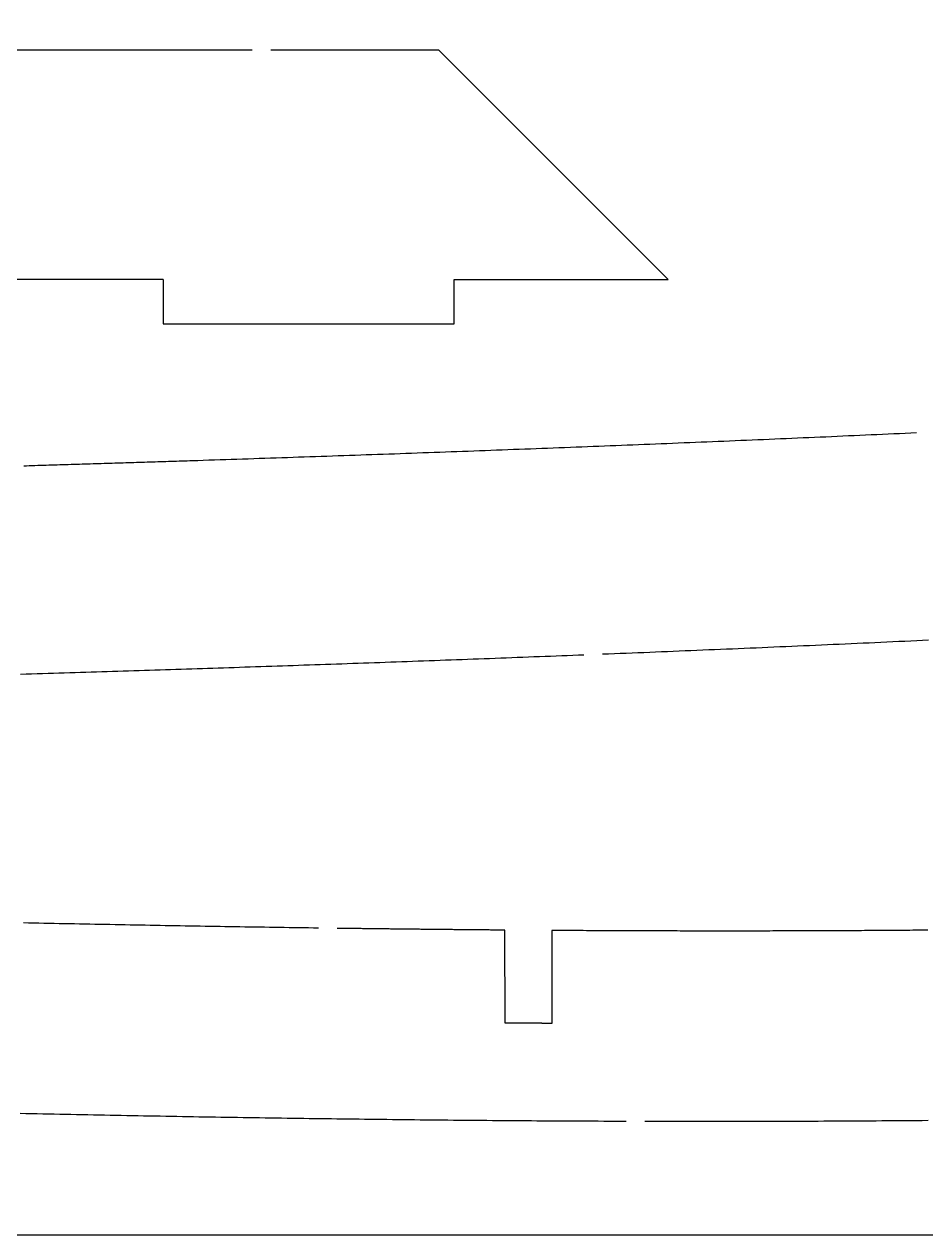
# Model space of a CAD drawing. Extents: x -513 to 387, y 75 to 375.
# Drawn here: x 135.7 to 184.1, y 75.3 to 140.1 of the extents above; entities that cross this region are included whole.
import ezdxf

# ---------------------------------------------------------------- set-up
doc = ezdxf.new("R2010")
doc.units = 0
doc.layers.get('0').update_dxf_attribs({"linetype": 'CONTINUOUS'})
doc.layers.add('CADRE', color=1, linetype='CONTINUOUS')

msp = doc.modelspace()

# ---------------------------------------------------------------- linework, layer by layer
for p, q in [((147.968, 138.749), (83.159, 138.749)), ((157.968, 138.749), (148.968, 138.749)), ((157.968, 138.749), (170.251, 126.466)), ((143.201, 126.466), (134.201, 126.466)), ((143.201, 126.466), (143.201, 124.084)), ((158.786, 126.466), (170.251, 126.466)), ((158.786, 124.084), (158.786, 126.466)), ((143.201, 124.084), (158.786, 124.084)), ((161.525, 86.612), (161.512, 91.592)), ((164.014, 91.574), (164.026, 86.594))]:
    msp.add_line(p, q)
for points in [[(183.562, 118.238, 0), (183.259, 118.224, 0), (182.956, 118.21, 0), (182.653, 118.196, 0), (182.35, 118.182, 0), (182.047, 118.169, 0), (181.744, 118.155, 0), (181.441, 118.141, 0), (181.137, 118.128, 0), (180.834, 118.114, 0), (180.531, 118.1, 0), (180.227, 118.087, 0), (179.924, 118.074, 0), (179.62, 118.06, 0), (179.317, 118.047, 0), (179.013, 118.033, 0), (178.709, 118.02, 0), (178.406, 118.007, 0), (178.102, 117.993, 0), (177.798, 117.98, 0), (177.494, 117.967, 0), (177.19, 117.954, 0), (176.886, 117.941, 0), (176.582, 117.928, 0), (176.278, 117.915, 0), (175.974, 117.902, 0), (175.67, 117.889, 0), (175.366, 117.876, 0), (175.061, 117.863, 0), (174.757, 117.85, 0), (174.453, 117.837, 0), (174.149, 117.824, 0), (173.844, 117.812, 0), (173.54, 117.799, 0), (173.236, 117.786, 0), (172.931, 117.774, 0), (172.627, 117.761, 0), (172.322, 117.749, 0), (172.018, 117.736, 0), (171.713, 117.724, 0), (171.409, 117.711, 0), (171.105, 117.699, 0), (170.8, 117.686, 0), (170.495, 117.674, 0), (170.191, 117.662, 0), (169.886, 117.649, 0), (169.582, 117.637, 0), (169.277, 117.625, 0), (168.973, 117.613, 0), (168.668, 117.6, 0), (168.364, 117.588, 0), (168.059, 117.576, 0), (167.755, 117.564, 0), (167.45, 117.552, 0), (167.146, 117.54, 0), (166.841, 117.528, 0), (166.537, 117.516, 0), (166.232, 117.505, 0), (165.928, 117.493, 0), (165.623, 117.481, 0), (165.319, 117.469, 0), (165.015, 117.457, 0), (164.71, 117.446, 0), (164.406, 117.434, 0), (164.101, 117.422, 0), (163.797, 117.411, 0), (163.493, 117.399, 0), (163.189, 117.388, 0), (162.884, 117.376, 0), (162.58, 117.365, 0), (162.276, 117.353, 0), (161.972, 117.342, 0), (161.668, 117.33, 0), (161.364, 117.319, 0), (161.06, 117.308, 0), (160.756, 117.296, 0), (160.452, 117.285, 0), (160.148, 117.274, 0), (159.844, 117.263, 0), (159.54, 117.252, 0), (159.237, 117.24, 0), (158.933, 117.229, 0), (158.629, 117.218, 0), (158.326, 117.207, 0), (158.022, 117.196, 0), (157.719, 117.185, 0), (157.415, 117.174, 0), (157.112, 117.163, 0), (156.809, 117.153, 0), (156.505, 117.142, 0), (156.202, 117.131, 0), (155.899, 117.12, 0), (155.596, 117.109, 0), (155.293, 117.099, 0), (154.99, 117.088, 0), (154.687, 117.077, 0), (154.385, 117.067, 0), (154.082, 117.056, 0), (153.779, 117.045, 0), (153.477, 117.035, 0), (153.174, 117.024, 0), (152.872, 117.014, 0), (152.57, 117.003, 0), (152.268, 116.993, 0), (151.966, 116.983, 0), (151.664, 116.972, 0), (151.362, 116.962, 0), (151.06, 116.952, 0), (150.758, 116.941, 0), (150.456, 116.931, 0), (150.155, 116.921, 0), (149.853, 116.911, 0), (149.552, 116.9, 0), (149.251, 116.89, 0), (148.95, 116.88, 0), (148.649, 116.87, 0), (148.348, 116.86, 0), (148.047, 116.85, 0), (147.746, 116.84, 0), (147.446, 116.83, 0), (147.145, 116.82, 0), (146.845, 116.81, 0), (146.545, 116.8, 0), (146.244, 116.791, 0), (145.944, 116.781, 0), (145.644, 116.771, 0), (145.345, 116.761, 0), (145.045, 116.751, 0)], [(145.045, 116.751, 0), (144.904, 116.747, 0), (144.763, 116.742, 0), (144.622, 116.738, 0), (144.481, 116.733, 0), (144.34, 116.729, 0), (144.198, 116.724, 0), (144.057, 116.719, 0), (143.915, 116.715, 0), (143.773, 116.71, 0), (143.631, 116.706, 0), (143.489, 116.701, 0), (143.346, 116.697, 0), (143.203, 116.692, 0), (143.061, 116.688, 0), (142.918, 116.683, 0), (142.775, 116.678, 0), (142.631, 116.674, 0), (142.488, 116.669, 0), (142.344, 116.665, 0), (142.201, 116.66, 0), (142.057, 116.656, 0), (141.913, 116.651, 0), (141.768, 116.647, 0), (141.624, 116.642, 0), (141.479, 116.638, 0), (141.335, 116.633, 0), (141.19, 116.628, 0), (141.045, 116.624, 0), (140.9, 116.619, 0), (140.754, 116.615, 0), (140.609, 116.61, 0), (140.463, 116.606, 0), (140.317, 116.601, 0), (140.171, 116.597, 0), (140.025, 116.592, 0), (139.879, 116.588, 0), (139.733, 116.583, 0), (139.586, 116.579, 0), (139.439, 116.574, 0), (139.292, 116.569, 0), (139.145, 116.565, 0), (138.998, 116.56, 0), (138.851, 116.556, 0), (138.703, 116.551, 0), (138.556, 116.547, 0), (138.408, 116.542, 0), (138.26, 116.538, 0), (138.112, 116.533, 0), (137.963, 116.529, 0), (137.815, 116.524, 0), (137.666, 116.52, 0), (137.518, 116.515, 0), (137.369, 116.511, 0), (137.22, 116.506, 0), (137.071, 116.502, 0), (136.921, 116.497, 0), (136.772, 116.493, 0), (136.622, 116.488, 0), (136.472, 116.484, 0), (136.322, 116.479, 0), (136.172, 116.475, 0), (136.022, 116.47, 0), (135.872, 116.466, 0), (135.721, 116.461, 0)], [(184.214, 107.129, 0), (183.894, 107.114, 0), (183.575, 107.099, 0), (183.255, 107.084, 0), (182.936, 107.069, 0), (182.617, 107.054, 0), (182.297, 107.039, 0), (181.978, 107.024, 0), (181.659, 107.01, 0), (181.34, 106.995, 0), (181.021, 106.98, 0), (180.701, 106.966, 0), (180.382, 106.951, 0), (180.063, 106.937, 0), (179.745, 106.923, 0), (179.426, 106.908, 0), (179.107, 106.894, 0), (178.788, 106.88, 0), (178.469, 106.865, 0), (178.151, 106.851, 0), (177.832, 106.837, 0), (177.514, 106.823, 0), (177.195, 106.809, 0), (176.877, 106.795, 0), (176.559, 106.781, 0), (176.241, 106.767, 0), (175.923, 106.754, 0), (175.605, 106.74, 0), (175.287, 106.726, 0), (174.969, 106.712, 0), (174.651, 106.699, 0), (174.334, 106.685, 0), (174.016, 106.672, 0), (173.699, 106.658, 0), (173.382, 106.645, 0), (173.064, 106.631, 0), (172.747, 106.618, 0), (172.43, 106.605, 0), (172.113, 106.591, 0), (171.797, 106.578, 0), (171.48, 106.565, 0), (171.163, 106.552, 0), (170.847, 106.539, 0), (170.531, 106.526, 0), (170.215, 106.513, 0), (169.898, 106.5, 0), (169.583, 106.487, 0), (169.267, 106.474, 0), (168.951, 106.461, 0), (168.636, 106.449, 0), (168.32, 106.436, 0), (168.005, 106.423, 0), (167.69, 106.411, 0), (167.375, 106.398, 0), (167.06, 106.386, 0), (166.745, 106.373, 0)], [(165.746, 106.334, 0), (165.448, 106.322, 0), (165.149, 106.31, 0), (164.851, 106.299, 0), (164.553, 106.287, 0), (164.254, 106.275, 0), (163.957, 106.264, 0), (163.659, 106.252, 0), (163.361, 106.241, 0), (163.064, 106.23, 0), (162.767, 106.218, 0), (162.469, 106.207, 0), (162.173, 106.196, 0), (161.876, 106.184, 0), (161.579, 106.173, 0), (161.283, 106.162, 0), (160.986, 106.151, 0), (160.69, 106.14, 0), (160.394, 106.129, 0), (160.099, 106.118, 0), (159.803, 106.107, 0), (159.508, 106.096, 0), (159.212, 106.085, 0), (158.917, 106.074, 0), (158.623, 106.063, 0), (158.328, 106.052, 0), (158.034, 106.041, 0), (157.739, 106.031, 0), (157.445, 106.02, 0), (157.151, 106.009, 0), (156.858, 105.999, 0), (156.564, 105.988, 0), (156.271, 105.978, 0), (155.978, 105.967, 0), (155.685, 105.957, 0), (155.392, 105.946, 0), (155.1, 105.936, 0), (154.808, 105.925, 0), (154.516, 105.915, 0), (154.224, 105.905, 0), (153.932, 105.894, 0), (153.641, 105.884, 0), (153.35, 105.874, 0), (153.059, 105.864, 0), (152.768, 105.854, 0), (152.477, 105.844, 0), (152.187, 105.833, 0), (151.897, 105.823, 0), (151.607, 105.813, 0), (151.318, 105.803, 0), (151.029, 105.794, 0), (150.739, 105.784, 0), (150.451, 105.774, 0), (150.162, 105.764, 0), (149.874, 105.754, 0), (149.586, 105.744, 0), (149.298, 105.735, 0), (149.01, 105.725, 0), (148.723, 105.715, 0), (148.436, 105.706, 0), (148.149, 105.696, 0), (147.862, 105.686, 0), (147.576, 105.677, 0), (147.29, 105.667, 0), (147.004, 105.658, 0), (146.718, 105.649, 0), (146.433, 105.639, 0), (146.148, 105.63, 0), (145.863, 105.62, 0), (145.579, 105.611, 0), (145.295, 105.602, 0), (145.011, 105.593, 0), (144.727, 105.583, 0), (144.444, 105.574, 0), (144.16, 105.565, 0), (143.878, 105.556, 0), (143.595, 105.547, 0), (143.313, 105.538, 0), (143.031, 105.529, 0), (142.749, 105.52, 0), (142.468, 105.511, 0), (142.187, 105.502, 0), (141.905, 105.493, 0), (141.623, 105.484, 0), (141.34, 105.475, 0), (141.057, 105.466, 0), (140.773, 105.457, 0), (140.488, 105.448, 0), (140.203, 105.439, 0), (139.917, 105.43, 0), (139.63, 105.421, 0), (139.343, 105.413, 0), (139.055, 105.404, 0), (138.767, 105.395, 0), (138.478, 105.386, 0), (138.188, 105.377, 0), (137.898, 105.368, 0), (137.607, 105.359, 0), (137.316, 105.35, 0), (137.024, 105.342, 0), (136.732, 105.333, 0), (136.438, 105.324, 0), (136.145, 105.315, 0), (135.85, 105.306, 0), (135.555, 105.297, 0)], [(151.513, 91.701, 0), (151.251, 91.705, 0), (150.989, 91.708, 0), (150.727, 91.712, 0), (150.465, 91.716, 0), (150.203, 91.72, 0), (149.94, 91.723, 0), (149.677, 91.727, 0), (149.414, 91.731, 0), (149.151, 91.735, 0), (148.888, 91.739, 0), (148.624, 91.743, 0), (148.36, 91.747, 0), (148.096, 91.751, 0), (147.832, 91.755, 0), (147.567, 91.759, 0), (147.303, 91.763, 0), (147.038, 91.768, 0), (146.773, 91.772, 0), (146.507, 91.776, 0), (146.242, 91.781, 0), (145.976, 91.785, 0), (145.71, 91.789, 0), (145.444, 91.794, 0), (145.177, 91.798, 0), (144.911, 91.803, 0), (144.644, 91.807, 0), (144.377, 91.812, 0), (144.109, 91.817, 0), (143.842, 91.821, 0), (143.574, 91.826, 0), (143.306, 91.831, 0), (143.038, 91.835, 0), (142.77, 91.84, 0), (142.501, 91.845, 0), (142.232, 91.85, 0), (141.963, 91.855, 0), (141.694, 91.86, 0), (141.424, 91.865, 0), (141.154, 91.87, 0), (140.884, 91.875, 0), (140.614, 91.88, 0), (140.344, 91.885, 0), (140.073, 91.89, 0), (139.802, 91.895, 0), (139.531, 91.901, 0), (139.26, 91.906, 0), (138.988, 91.911, 0), (138.716, 91.917, 0), (138.444, 91.922, 0), (138.172, 91.927, 0), (137.899, 91.933, 0), (137.627, 91.938, 0), (137.354, 91.944, 0), (137.08, 91.95, 0), (136.807, 91.955, 0), (136.533, 91.961, 0), (136.259, 91.966, 0), (135.985, 91.972, 0), (135.711, 91.978, 0)], [(161.512, 91.592, 0), (161.442, 91.592, 0), (161.372, 91.593, 0), (161.302, 91.594, 0), (161.232, 91.594, 0), (161.162, 91.595, 0), (161.092, 91.595, 0), (161.022, 91.596, 0), (160.952, 91.596, 0), (160.882, 91.597, 0), (160.812, 91.598, 0), (160.742, 91.598, 0), (160.672, 91.599, 0), (160.601, 91.599, 0), (160.531, 91.6, 0), (160.461, 91.601, 0), (160.391, 91.601, 0), (160.321, 91.602, 0), (160.251, 91.602, 0), (160.18, 91.603, 0), (160.11, 91.604, 0), (160.04, 91.604, 0), (159.97, 91.605, 0), (159.899, 91.606, 0), (159.829, 91.606, 0), (159.759, 91.607, 0), (159.688, 91.608, 0), (159.618, 91.608, 0), (159.548, 91.609, 0), (159.477, 91.609, 0), (159.407, 91.61, 0), (159.337, 91.611, 0), (159.266, 91.611, 0), (159.196, 91.612, 0), (159.125, 91.613, 0), (159.055, 91.613, 0), (158.985, 91.614, 0), (158.914, 91.615, 0), (158.844, 91.615, 0), (158.773, 91.616, 0), (158.703, 91.617, 0), (158.632, 91.617, 0), (158.562, 91.618, 0), (158.491, 91.619, 0), (158.42, 91.62, 0), (158.35, 91.62, 0), (158.279, 91.621, 0), (158.209, 91.622, 0), (158.138, 91.622, 0), (158.067, 91.623, 0), (157.997, 91.624, 0), (157.926, 91.624, 0), (157.855, 91.625, 0), (157.785, 91.626, 0), (157.714, 91.627, 0), (157.643, 91.627, 0), (157.573, 91.628, 0), (157.502, 91.629, 0), (157.431, 91.629, 0), (157.36, 91.63, 0), (157.289, 91.631, 0), (157.219, 91.632, 0), (157.148, 91.632, 0), (157.077, 91.633, 0), (157.006, 91.634, 0), (156.935, 91.635, 0), (156.864, 91.635, 0), (156.793, 91.636, 0), (156.723, 91.637, 0), (156.652, 91.638, 0), (156.581, 91.639, 0), (156.51, 91.639, 0), (156.439, 91.64, 0), (156.368, 91.641, 0), (156.297, 91.642, 0), (156.226, 91.642, 0), (156.155, 91.643, 0), (156.084, 91.644, 0), (156.013, 91.645, 0), (155.942, 91.646, 0), (155.87, 91.647, 0), (155.799, 91.647, 0), (155.728, 91.648, 0), (155.657, 91.649, 0), (155.586, 91.65, 0), (155.515, 91.651, 0), (155.444, 91.651, 0), (155.372, 91.652, 0), (155.301, 91.653, 0), (155.23, 91.654, 0), (155.159, 91.655, 0), (155.088, 91.656, 0), (155.016, 91.656, 0), (154.945, 91.657, 0), (154.874, 91.658, 0), (154.802, 91.659, 0), (154.731, 91.66, 0), (154.66, 91.661, 0), (154.588, 91.662, 0), (154.517, 91.662, 0), (154.446, 91.663, 0), (154.374, 91.664, 0), (154.303, 91.665, 0), (154.231, 91.666, 0), (154.16, 91.667, 0), (154.089, 91.668, 0), (154.017, 91.668, 0), (153.946, 91.669, 0), (153.874, 91.67, 0), (153.803, 91.671, 0), (153.731, 91.672, 0), (153.659, 91.673, 0), (153.588, 91.674, 0), (153.516, 91.675, 0), (153.445, 91.676, 0), (153.373, 91.677, 0), (153.302, 91.677, 0), (153.23, 91.678, 0), (153.158, 91.679, 0), (153.087, 91.68, 0), (153.015, 91.681, 0), (152.943, 91.682, 0), (152.871, 91.683, 0), (152.8, 91.684, 0), (152.728, 91.685, 0), (152.656, 91.686, 0), (152.584, 91.687, 0), (152.513, 91.688, 0)], [(184.178, 91.588, 0), (184.016, 91.587, 0), (183.855, 91.586, 0), (183.693, 91.584, 0), (183.532, 91.583, 0), (183.37, 91.582, 0), (183.208, 91.581, 0), (183.047, 91.579, 0), (182.885, 91.578, 0), (182.723, 91.577, 0), (182.561, 91.576, 0), (182.399, 91.575, 0), (182.237, 91.573, 0), (182.075, 91.572, 0), (181.912, 91.571, 0), (181.75, 91.57, 0), (181.588, 91.569, 0), (181.425, 91.568, 0), (181.263, 91.567, 0), (181.101, 91.566, 0), (180.938, 91.565, 0), (180.775, 91.564, 0), (180.613, 91.563, 0), (180.45, 91.562, 0), (180.287, 91.561, 0), (180.124, 91.561, 0), (179.962, 91.56, 0), (179.799, 91.559, 0), (179.636, 91.558, 0), (179.472, 91.557, 0), (179.309, 91.557, 0), (179.146, 91.556, 0), (178.983, 91.555, 0), (178.819, 91.555, 0), (178.656, 91.554, 0), (178.493, 91.553, 0), (178.329, 91.553, 0), (178.166, 91.552, 0), (178.002, 91.551, 0), (177.838, 91.551, 0), (177.674, 91.55, 0), (177.511, 91.55, 0), (177.347, 91.549, 0), (177.183, 91.549, 0), (177.019, 91.548, 0), (176.855, 91.548, 0), (176.691, 91.547, 0), (176.526, 91.547, 0), (176.362, 91.547, 0), (176.198, 91.546, 0), (176.033, 91.546, 0), (175.869, 91.546, 0), (175.704, 91.545, 0), (175.54, 91.545, 0), (175.375, 91.545, 0), (175.21, 91.545, 0), (175.046, 91.544, 0), (174.881, 91.544, 0), (174.716, 91.544, 0), (174.551, 91.544, 0), (174.386, 91.544, 0), (174.221, 91.543, 0), (174.055, 91.543, 0), (173.89, 91.543, 0), (173.725, 91.543, 0), (173.559, 91.543, 0), (173.394, 91.543, 0), (173.228, 91.543, 0), (173.063, 91.543, 0), (172.897, 91.543, 0), (172.731, 91.543, 0), (172.566, 91.543, 0), (172.4, 91.544, 0), (172.234, 91.544, 0), (172.068, 91.544, 0), (171.902, 91.544, 0), (171.735, 91.544, 0), (171.569, 91.544, 0), (171.403, 91.545, 0), (171.237, 91.545, 0), (171.07, 91.545, 0), (170.904, 91.545, 0), (170.737, 91.546, 0), (170.57, 91.546, 0), (170.404, 91.546, 0), (170.237, 91.547, 0), (170.07, 91.547, 0), (169.903, 91.547, 0), (169.736, 91.548, 0), (169.569, 91.548, 0), (169.402, 91.549, 0), (169.235, 91.549, 0), (169.067, 91.55, 0), (168.9, 91.55, 0), (168.733, 91.551, 0), (168.565, 91.551, 0), (168.397, 91.552, 0), (168.23, 91.553, 0), (168.062, 91.553, 0), (167.894, 91.554, 0), (167.726, 91.555, 0), (167.558, 91.555, 0), (167.39, 91.556, 0), (167.222, 91.557, 0), (167.054, 91.557, 0), (166.886, 91.558, 0), (166.717, 91.559, 0), (166.549, 91.56, 0), (166.38, 91.561, 0), (166.212, 91.561, 0), (166.043, 91.562, 0), (165.875, 91.563, 0), (165.706, 91.564, 0), (165.537, 91.565, 0), (165.368, 91.566, 0), (165.199, 91.567, 0), (165.03, 91.568, 0), (164.861, 91.569, 0), (164.691, 91.57, 0), (164.522, 91.571, 0), (164.353, 91.572, 0), (164.183, 91.573, 0), (164.014, 91.574, 0)], [(164.026, 86.594, 0), (164.019, 86.594, 0), (164.011, 86.594, 0), (164.003, 86.594, 0), (163.995, 86.594, 0), (163.987, 86.594, 0), (163.98, 86.594, 0), (163.972, 86.594, 0), (163.964, 86.594, 0), (163.956, 86.594, 0), (163.948, 86.594, 0), (163.94, 86.594, 0), (163.933, 86.594, 0), (163.925, 86.595, 0), (163.917, 86.595, 0), (163.909, 86.595, 0), (163.901, 86.595, 0), (163.894, 86.595, 0), (163.886, 86.595, 0), (163.878, 86.595, 0), (163.87, 86.595, 0), (163.862, 86.595, 0), (163.854, 86.595, 0), (163.847, 86.595, 0), (163.839, 86.595, 0), (163.831, 86.595, 0), (163.823, 86.595, 0), (163.815, 86.595, 0), (163.808, 86.595, 0), (163.8, 86.595, 0), (163.792, 86.596, 0), (163.784, 86.596, 0), (163.776, 86.596, 0), (163.768, 86.596, 0), (163.761, 86.596, 0), (163.753, 86.596, 0), (163.745, 86.596, 0), (163.737, 86.596, 0), (163.729, 86.596, 0), (163.721, 86.596, 0), (163.714, 86.596, 0), (163.706, 86.596, 0), (163.698, 86.596, 0), (163.69, 86.596, 0), (163.682, 86.596, 0), (163.675, 86.596, 0), (163.667, 86.596, 0), (163.659, 86.596, 0), (163.651, 86.596, 0), (163.643, 86.597, 0), (163.635, 86.597, 0), (163.628, 86.597, 0), (163.62, 86.597, 0), (163.612, 86.597, 0), (163.604, 86.597, 0), (163.596, 86.597, 0), (163.588, 86.597, 0), (163.581, 86.597, 0), (163.573, 86.597, 0), (163.565, 86.597, 0), (163.557, 86.597, 0), (163.549, 86.597, 0), (163.542, 86.597, 0), (163.534, 86.597, 0), (163.526, 86.597, 0), (163.518, 86.597, 0), (163.51, 86.597, 0), (163.502, 86.597, 0), (163.495, 86.597, 0), (163.487, 86.597, 0), (163.479, 86.598, 0), (163.471, 86.598, 0), (163.463, 86.598, 0), (163.455, 86.598, 0), (163.448, 86.598, 0), (163.44, 86.598, 0), (163.432, 86.598, 0), (163.424, 86.598, 0), (163.416, 86.598, 0), (163.408, 86.598, 0), (163.401, 86.598, 0), (163.393, 86.598, 0), (163.385, 86.598, 0), (163.377, 86.598, 0), (163.369, 86.598, 0), (163.362, 86.598, 0), (163.354, 86.599, 0), (163.346, 86.599, 0), (163.338, 86.599, 0), (163.33, 86.599, 0), (163.322, 86.599, 0), (163.315, 86.599, 0), (163.307, 86.599, 0), (163.299, 86.599, 0), (163.291, 86.599, 0), (163.283, 86.599, 0), (163.275, 86.599, 0), (163.268, 86.599, 0), (163.26, 86.599, 0), (163.252, 86.599, 0), (163.244, 86.599, 0), (163.236, 86.599, 0), (163.228, 86.599, 0), (163.221, 86.599, 0), (163.213, 86.6, 0), (163.205, 86.6, 0), (163.197, 86.6, 0), (163.189, 86.6, 0), (163.181, 86.6, 0), (163.174, 86.6, 0), (163.166, 86.6, 0), (163.158, 86.6, 0), (163.15, 86.6, 0), (163.142, 86.6, 0), (163.134, 86.6, 0), (163.127, 86.6, 0), (163.119, 86.6, 0), (163.111, 86.6, 0), (163.103, 86.6, 0), (163.095, 86.6, 0), (163.087, 86.6, 0), (163.08, 86.6, 0), (163.072, 86.6, 0), (163.064, 86.6, 0), (163.056, 86.601, 0), (163.048, 86.601, 0), (163.04, 86.601, 0), (163.033, 86.601, 0), (163.025, 86.601, 0), (163.017, 86.601, 0), (163.009, 86.601, 0), (163.001, 86.601, 0), (162.993, 86.601, 0), (162.986, 86.601, 0), (162.978, 86.601, 0), (162.97, 86.601, 0), (162.962, 86.601, 0), (162.954, 86.601, 0), (162.946, 86.601, 0), (162.939, 86.601, 0), (162.931, 86.602, 0), (162.923, 86.602, 0), (162.915, 86.602, 0), (162.907, 86.602, 0), (162.899, 86.602, 0), (162.892, 86.602, 0), (162.884, 86.602, 0), (162.876, 86.602, 0), (162.868, 86.602, 0), (162.86, 86.602, 0), (162.852, 86.602, 0), (162.844, 86.602, 0), (162.837, 86.602, 0), (162.829, 86.602, 0), (162.821, 86.602, 0), (162.813, 86.602, 0), (162.805, 86.602, 0), (162.797, 86.603, 0), (162.79, 86.603, 0), (162.782, 86.603, 0), (162.774, 86.603, 0), (162.766, 86.603, 0), (162.758, 86.603, 0), (162.75, 86.603, 0), (162.743, 86.603, 0), (162.735, 86.603, 0), (162.727, 86.603, 0), (162.719, 86.603, 0), (162.711, 86.603, 0), (162.703, 86.603, 0), (162.695, 86.603, 0), (162.688, 86.603, 0), (162.68, 86.603, 0), (162.672, 86.603, 0), (162.664, 86.603, 0), (162.656, 86.603, 0), (162.648, 86.604, 0), (162.641, 86.604, 0), (162.633, 86.604, 0), (162.625, 86.604, 0), (162.617, 86.604, 0), (162.609, 86.604, 0), (162.601, 86.604, 0), (162.594, 86.604, 0), (162.586, 86.604, 0), (162.578, 86.604, 0), (162.57, 86.604, 0), (162.562, 86.604, 0), (162.554, 86.604, 0), (162.546, 86.604, 0), (162.539, 86.604, 0), (162.531, 86.604, 0), (162.523, 86.605, 0), (162.515, 86.605, 0), (162.507, 86.605, 0), (162.499, 86.605, 0), (162.492, 86.605, 0), (162.484, 86.605, 0), (162.476, 86.605, 0), (162.468, 86.605, 0), (162.46, 86.605, 0), (162.452, 86.605, 0), (162.444, 86.605, 0), (162.437, 86.605, 0), (162.429, 86.605, 0), (162.421, 86.605, 0), (162.413, 86.605, 0), (162.405, 86.605, 0), (162.397, 86.605, 0), (162.389, 86.606, 0), (162.382, 86.606, 0), (162.374, 86.606, 0), (162.366, 86.606, 0), (162.358, 86.606, 0), (162.35, 86.606, 0), (162.342, 86.606, 0), (162.335, 86.606, 0), (162.327, 86.606, 0), (162.319, 86.606, 0), (162.311, 86.606, 0), (162.303, 86.606, 0), (162.295, 86.606, 0), (162.287, 86.606, 0), (162.28, 86.606, 0), (162.272, 86.606, 0), (162.264, 86.606, 0), (162.256, 86.606, 0), (162.248, 86.607, 0), (162.24, 86.607, 0), (162.232, 86.607, 0), (162.225, 86.607, 0), (162.217, 86.607, 0), (162.209, 86.607, 0), (162.201, 86.607, 0), (162.193, 86.607, 0), (162.185, 86.607, 0), (162.178, 86.607, 0), (162.17, 86.607, 0), (162.162, 86.607, 0), (162.154, 86.607, 0), (162.146, 86.607, 0), (162.138, 86.607, 0), (162.13, 86.608, 0), (162.123, 86.608, 0), (162.115, 86.608, 0), (162.107, 86.608, 0), (162.099, 86.608, 0), (162.091, 86.608, 0), (162.083, 86.608, 0), (162.075, 86.608, 0), (162.068, 86.608, 0), (162.06, 86.608, 0), (162.052, 86.608, 0), (162.044, 86.608, 0), (162.036, 86.608, 0), (162.028, 86.608, 0), (162.02, 86.608, 0), (162.013, 86.608, 0), (162.005, 86.609, 0), (161.997, 86.609, 0), (161.989, 86.609, 0), (161.981, 86.609, 0), (161.973, 86.609, 0), (161.965, 86.609, 0), (161.958, 86.609, 0), (161.95, 86.609, 0), (161.942, 86.609, 0), (161.934, 86.609, 0), (161.926, 86.609, 0), (161.918, 86.609, 0), (161.91, 86.609, 0), (161.903, 86.609, 0), (161.895, 86.609, 0), (161.887, 86.609, 0), (161.879, 86.609, 0), (161.871, 86.609, 0), (161.863, 86.61, 0), (161.855, 86.61, 0), (161.847, 86.61, 0), (161.84, 86.61, 0), (161.832, 86.61, 0), (161.824, 86.61, 0), (161.816, 86.61, 0), (161.808, 86.61, 0), (161.8, 86.61, 0), (161.792, 86.61, 0), (161.785, 86.61, 0), (161.777, 86.61, 0), (161.769, 86.61, 0), (161.761, 86.61, 0), (161.753, 86.611, 0), (161.745, 86.611, 0), (161.737, 86.611, 0), (161.73, 86.611, 0), (161.722, 86.611, 0), (161.714, 86.611, 0), (161.706, 86.611, 0), (161.698, 86.611, 0), (161.69, 86.611, 0), (161.682, 86.611, 0), (161.674, 86.611, 0), (161.667, 86.611, 0), (161.659, 86.611, 0), (161.651, 86.611, 0), (161.643, 86.611, 0), (161.635, 86.611, 0), (161.627, 86.612, 0), (161.619, 86.612, 0), (161.612, 86.612, 0), (161.604, 86.612, 0), (161.596, 86.612, 0), (161.588, 86.612, 0), (161.58, 86.612, 0), (161.572, 86.612, 0), (161.564, 86.612, 0), (161.557, 86.612, 0), (161.549, 86.612, 0), (161.541, 86.612, 0), (161.533, 86.612, 0), (161.525, 86.612, 0)], [(168.01, 81.339, 0), (167.711, 81.34, 0), (167.412, 81.341, 0), (167.112, 81.342, 0), (166.813, 81.344, 0), (166.514, 81.345, 0), (166.215, 81.346, 0), (165.915, 81.347, 0), (165.616, 81.349, 0), (165.317, 81.35, 0), (165.018, 81.352, 0), (164.719, 81.354, 0), (164.42, 81.355, 0), (164.121, 81.357, 0), (163.823, 81.359, 0), (163.524, 81.361, 0), (163.225, 81.362, 0), (162.926, 81.365, 0), (162.628, 81.367, 0), (162.329, 81.369, 0), (162.031, 81.371, 0), (161.732, 81.373, 0), (161.434, 81.375, 0), (161.135, 81.377, 0), (160.837, 81.38, 0), (160.539, 81.382, 0), (160.24, 81.385, 0), (159.942, 81.387, 0), (159.644, 81.39, 0), (159.346, 81.392, 0), (159.048, 81.395, 0), (158.75, 81.398, 0), (158.452, 81.401, 0), (158.154, 81.404, 0), (157.856, 81.406, 0), (157.559, 81.409, 0), (157.261, 81.412, 0), (156.963, 81.415, 0), (156.666, 81.419, 0), (156.368, 81.422, 0), (156.071, 81.425, 0), (155.774, 81.428, 0), (155.476, 81.432, 0), (155.179, 81.435, 0), (154.882, 81.438, 0), (154.585, 81.442, 0), (154.288, 81.445, 0), (153.991, 81.449, 0), (153.694, 81.453, 0), (153.397, 81.456, 0), (153.1, 81.46, 0), (152.803, 81.464, 0), (152.507, 81.468, 0), (152.21, 81.471, 0), (151.914, 81.475, 0), (151.617, 81.479, 0), (151.321, 81.483, 0), (151.024, 81.487, 0), (150.728, 81.491, 0), (150.432, 81.495, 0), (150.136, 81.5, 0), (149.84, 81.504, 0), (149.544, 81.508, 0), (149.248, 81.512, 0), (148.952, 81.517, 0), (148.656, 81.521, 0), (148.361, 81.526, 0), (148.065, 81.53, 0), (147.769, 81.535, 0), (147.474, 81.539, 0), (147.179, 81.544, 0), (146.883, 81.548, 0), (146.588, 81.553, 0), (146.293, 81.558, 0), (145.998, 81.563, 0), (145.703, 81.567, 0), (145.408, 81.572, 0), (145.112, 81.577, 0), (144.817, 81.582, 0), (144.521, 81.587, 0), (144.225, 81.592, 0), (143.929, 81.597, 0), (143.632, 81.603, 0), (143.336, 81.608, 0), (143.039, 81.613, 0), (142.741, 81.618, 0), (142.444, 81.624, 0), (142.146, 81.629, 0), (141.848, 81.634, 0), (141.55, 81.64, 0), (141.252, 81.645, 0), (140.953, 81.651, 0), (140.654, 81.656, 0), (140.355, 81.662, 0), (140.056, 81.668, 0), (139.756, 81.673, 0), (139.457, 81.679, 0), (139.156, 81.685, 0), (138.856, 81.691, 0), (138.556, 81.697, 0), (138.255, 81.703, 0), (137.954, 81.709, 0), (137.652, 81.715, 0), (137.351, 81.721, 0), (137.049, 81.727, 0), (136.747, 81.733, 0), (136.444, 81.739, 0), (136.142, 81.745, 0), (135.839, 81.752, 0), (135.536, 81.758, 0)], [(184.185, 81.383, 0), (183.875, 81.38, 0), (183.565, 81.378, 0), (183.254, 81.375, 0), (182.944, 81.372, 0), (182.634, 81.37, 0), (182.324, 81.368, 0), (182.014, 81.365, 0), (181.704, 81.363, 0), (181.394, 81.361, 0), (181.083, 81.359, 0), (180.773, 81.357, 0), (180.463, 81.355, 0), (180.153, 81.353, 0), (179.843, 81.351, 0), (179.533, 81.35, 0), (179.223, 81.348, 0), (178.913, 81.346, 0), (178.603, 81.345, 0), (178.294, 81.344, 0), (177.984, 81.342, 0), (177.674, 81.341, 0), (177.364, 81.34, 0), (177.054, 81.339, 0), (176.744, 81.338, 0), (176.435, 81.337, 0), (176.125, 81.336, 0), (175.815, 81.335, 0), (175.506, 81.335, 0), (175.196, 81.334, 0), (174.886, 81.333, 0), (174.577, 81.333, 0), (174.267, 81.332, 0), (173.958, 81.332, 0), (173.648, 81.332, 0), (173.339, 81.332, 0), (173.029, 81.332, 0), (172.72, 81.331, 0), (172.411, 81.331, 0), (172.101, 81.332, 0), (171.792, 81.332, 0), (171.483, 81.332, 0), (171.174, 81.332, 0), (170.864, 81.332, 0), (170.555, 81.333, 0), (170.246, 81.334, 0), (169.937, 81.334, 0), (169.628, 81.335, 0), (169.319, 81.335, 0), (169.01, 81.336, 0)]]:
    msp.add_polyline3d(points)
at = {"layer": 'CADRE', "linetype": 'CONTINUOUS'}
msp.add_lwpolyline([(-512.815, 75.265), (387.185, 75.265), (387.185, 175.265), (-512.815, 175.265)], close=True, dxfattribs=at)

doc.saveas('drawing.dxf')
